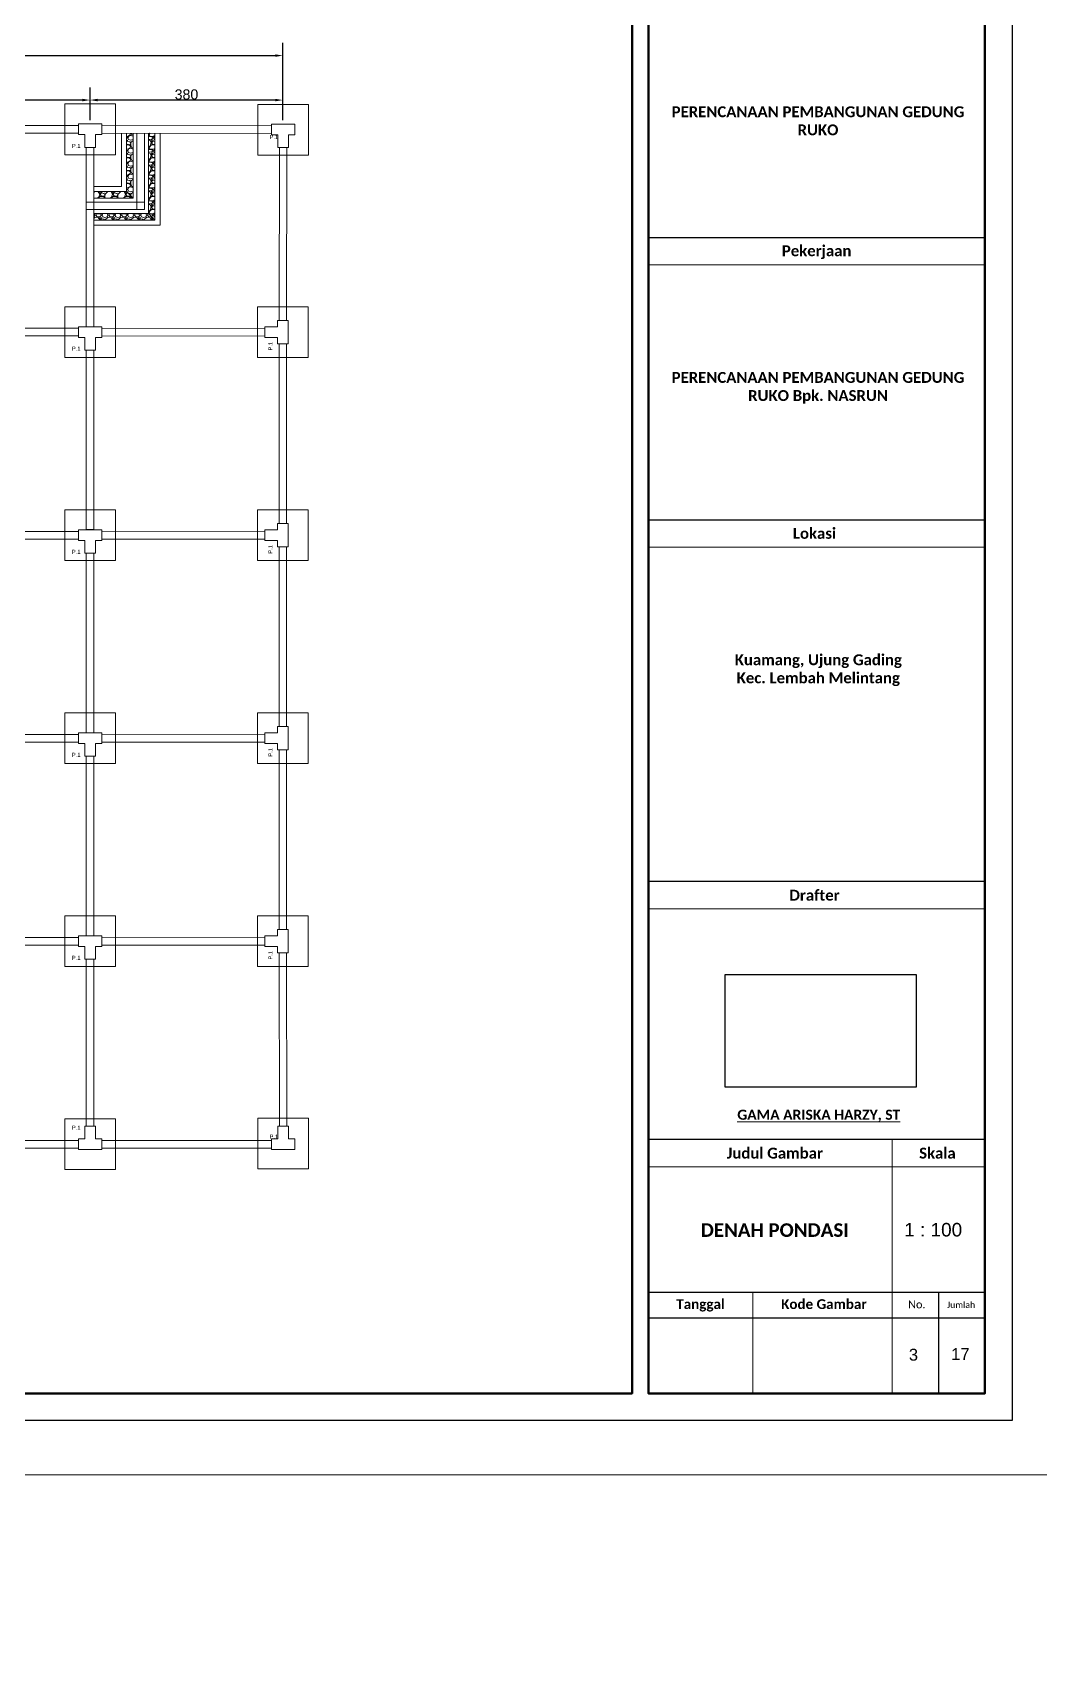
# Model space of a CAD drawing. Header units: centimetres. Extents: x -377343 to 693706, y 194584 to 813780.
# Drawn here: x 157664 to 159648, y 497226 to 500460 of the extents above; entities that cross this region are included whole.
import ezdxf

# ---------------------------------------------------------------- set-up
doc = ezdxf.new("R2010")
doc.units = ezdxf.units.CM
doc.header["$PDMODE"] = 3
for name, color, linetype, lineweight in [('a. line t', 7, 'Continuous', 50), ('Kertas', 252, 'Continuous', 20), ('Legenda', 252, 'Continuous', 20), ('pondasi', 203, 'Continuous', 18)]:
    doc.layers.add(name, color=color, linetype=linetype, lineweight=lineweight)
doc.layers.add('PIPA', color=11, linetype='Continuous')
doc.styles.get("Standard").update_dxf_attribs({"font": 'arial.ttf'})
doc.dimstyles.new('ISO-25', dxfattribs={"dimtxt": 2.5, "dimasz": 2.5, "dimexe": 1.25, "dimexo": 0.625, "dimtad": 1, "dimtxsty": 'Standard', "dimcen": 2.5, "dimadec": 0, "dimazin": 0, "dimtfac": 1, "dimtmove": 0, "dimatfit": 3, "dimfxl": 1, "dimarcsym": 0})
picture_1 = doc.add_image_def('image1.jpg', size_in_pixel=(603, 1024))

# ---------------------------------------------------------------- blocks, each defined once
blk = doc.blocks.new('*D19')
at = {"layer": 'Defpoints', "color": 0, "ltscale": 0.5, "transparency": 16777216}
for p in [(157397.4, 500328), (157397.4, 500287.8), (157777.4, 500287.8)]:
    blk.add_point(p, dxfattribs=at)
at = {"layer": 'pondasi', "color": 0, "lineweight": -2, "ltscale": 0.5, "transparency": 16777216}
for p, q in [((157397.4, 500288.5), (157397.4, 500353)), ((157777.4, 500288.5), (157777.4, 500353)), ((157762.4, 500328), (157412.4, 500328))]:
    blk.add_line(p, q, dxfattribs=at)
at = {"layer": 'pondasi', "color": 0, "ltscale": 0.5, "transparency": 16777216}
for points in [[(157412.4, 500330.5), (157412.4, 500325.5), (157397.4, 500328)], [(157762.4, 500330.5), (157762.4, 500325.5), (157777.4, 500328)]]:
    blk.add_solid(points, dxfattribs=at)
at = {"layer": 'pondasi', "color": 0, "lineweight": 5, "ltscale": 0.5, "transparency": 16777216, "insert": (157587.4, 500338.9), "char_height": 20, "attachment_point": 5}
blk.add_mtext('380', dxfattribs=at)
blk = doc.blocks.new('*D16')
at = {"layer": 'Defpoints', "color": 0, "ltscale": 0.5, "transparency": 16777216}
for p in [(157777.4, 500328), (157777.4, 500287.8), (158157.4, 500287.8)]:
    blk.add_point(p, dxfattribs=at)
at = {"layer": 'pondasi', "color": 0, "lineweight": -2, "ltscale": 0.5, "transparency": 16777216}
for p, q in [((157777.4, 500288.5), (157777.4, 500353)), ((158157.4, 500288.5), (158157.4, 500353)), ((158142.4, 500328), (157792.4, 500328))]:
    blk.add_line(p, q, dxfattribs=at)
at = {"layer": 'pondasi', "color": 0, "ltscale": 0.5, "transparency": 16777216}
for points in [[(157792.4, 500330.5), (157792.4, 500325.5), (157777.4, 500328)], [(158142.4, 500330.5), (158142.4, 500325.5), (158157.4, 500328)]]:
    blk.add_solid(points, dxfattribs=at)
at = {"layer": 'pondasi', "color": 0, "lineweight": 5, "ltscale": 0.5, "transparency": 16777216, "insert": (157967.4, 500338.9), "char_height": 20, "attachment_point": 5}
blk.add_mtext('380', dxfattribs=at)
blk = doc.blocks.new('*D13')
at = {"layer": 'Defpoints', "color": 0, "ltscale": 0.5, "transparency": 16777216}
for p in [(158157.4, 500415.7), (156257.4, 500287.8), (158157.4, 500287.8)]:
    blk.add_point(p, dxfattribs=at)
at = {"layer": 'pondasi', "color": 0, "lineweight": -2, "ltscale": 0.5, "transparency": 16777216}
for p, q in [((156257.4, 500288.5), (156257.4, 500440.7)), ((158157.4, 500288.5), (158157.4, 500440.7)), ((156272.4, 500415.7), (158142.4, 500415.7))]:
    blk.add_line(p, q, dxfattribs=at)
at = {"layer": 'pondasi', "color": 0, "ltscale": 0.5, "transparency": 16777216}
for points in [[(156272.4, 500418.2), (156272.4, 500413.2), (156257.4, 500415.7)], [(158142.4, 500418.2), (158142.4, 500413.2), (158157.4, 500415.7)]]:
    blk.add_solid(points, dxfattribs=at)
at = {"layer": 'pondasi', "color": 0, "lineweight": 5, "ltscale": 0.5, "transparency": 16777216, "insert": (157207.4, 500426.5), "char_height": 20, "attachment_point": 5}
blk.add_mtext('1900', dxfattribs=at)

msp = doc.modelspace()

# ---------------------------------------------------------------- hatches: boundary and pattern name
at = {"layer": 'pondasi', "lineweight": 5, "ltscale": 0.5}
h = msp.add_hatch(dxfattribs=at)
h.set_pattern_fill('GRAVEL', color=256)
h.set_pattern_definition([(228.0127875, (1538.6971, 25.8306), (-203.200000016, -228.599999986), [3.4172144, -338.3048364]), (184.969741, (1536.4111, 23.2906), (304.7999998794, 25.400001447), [5.8640472, -580.5404889]), (132.5104471, (1530.5691, 22.7826), (254.0000001073, -279.3999999025), [4.1348152, -409.347228]), (267.273689, (1520.6631, 16.4326), (25.4000000532, 507.9999999973), [5.3400452, -528.6643743]), (292.83365418, (1520.4091, 11.0986), (-127.0000000106, 304.7999999956), [5.236337, -518.3980775]), (357.273689, (1522.4411, 6.2726), (-507.9999999973, 25.4000000532), [5.3400452, -528.6643743]), (37.69424047, (1527.7751, 6.0186), (-330.1999999854, -254.000000019), [7.0619366, -699.1311531]), (72.25532837, (1533.3631, 10.3366), (177.8000000478, 558.7999999848), [6.6671952, -660.052566]), (121.42956562, (1535.3951, 16.6866), (-203.2000000288, 330.1999999823), [5.35813, -530.455457]), (175.2363583, (1532.6011, 21.2586), (279.399999996, -25.400000044), [6.1171328, -299.7393695]), (222.3974378, (1526.5051, 21.7666), (-304.7999999902, -279.4000000106), [7.9107792, -783.1677251]), (138.81407483, (1545.8091, 16.1786), (-177.799999989, 152.400000012), [2.7000454, -267.3056582]), (171.4692344, (1543.7771, 17.9566), (330.200000009, -50.7999999424), [5.1368198, -508.54639]), (225, (1538.697, 18.719), (-4e-15, -25.4), [3.5920934, -32.3289311]), (203.1985905, (1536.919, 21.7666), (127.000000003, 50.799999991), [1.9344132, -191.5062237]), (291.8014095, (1535.141, 21.0046), (-25.400000005, 76.2), [2.7356562, -134.0475299]), (30.9637565, (1536.157, 18.4646), (76.200000002, 50.799999997), [4.4431966, -143.6629815]), (161.5650512, (1539.967, 20.751), (50.8, -25.4), [3.2128714, -77.1089812]), (16.38954033, (1520.4091, 21.0046), (254, 76.2), [4.50088, -445.5882667]), (70.34617594, (1524.7271, 22.2746), (-101.6000000093, -279.3999999967), [3.7759894, -373.8221568]), (293.1985905, (1539.967, 25.8306), (-50.799999991, 127.000000004), [3.868801, -189.5718359]), (343.61045967, (1541.4911, 22.2746), (-254.0000000053, 76.1999999822), [4.50088, -445.5882667]), (339.4439548, (1520.409, 5.2566), (-127, 50.8), [4.340352, -212.6773431]), (294.7751406, (1524.4731, 3.7326), (-127.000000151, 279.399999931), [3.6367212, -360.0359338]), (66.8014095, (1540.221, 0.4306), (50.799999992, 127.000000003), [3.868801, -189.5718359]), (17.35402464, (1541.7451, 3.9866), (-330.1999999934, -101.6000000213), [4.2578274, -421.5237598]), (69.4439548, (1527.775, 0.4306), (-50.800000001, -127), [2.170176, -214.8475191]), (101.3099325, (1538.697, 0.4306), (-25.4, 101.6), [1.295146, -128.2199496]), (165.9637565, (1538.443, 1.7006), (76.2, -25.4), [5.236337, -99.4905459]), (186.00900596, (1533.3631, 2.9706), (253.9999999987, 25.4000000133), [4.85267, -480.4136486]), (303.6900675, (1536.157, 16.1786), (-25.4, 50.8), [3.6632388, -87.9177636]), (353.1572266, (1538.1891, 13.1306), (431.8000000027, -50.7999999774), [6.3955676, -633.1600907]), (60.9453959, (1544.539, 12.3686), (-101.600000003, -177.799999998), [2.6150824, -258.8939232]), (90, (1545.81, 14.655), (-25.4, 25.4), [1.524, -23.876]), (120.25643716, (1532.8551, 3.7326), (101.5999999876, -177.800000007), [3.5286696, -349.3394077]), (48.0127875, (1531.0771, 6.7806), (203.200000017, 228.599999985), [6.8344288, -334.887622]), (0, (1535.65, 11.86), (25.4, 25.4), [6.604, -18.796]), (325.3048465, (1542.2531, 11.8606), (254.000000096, -177.7999998625), [4.0160956, -397.5931672]), (254.0546041, (1545.555, 9.5746), (-25.399999998, -101.6), [3.6982908, -181.2165004]), (207.64597536, (1544.5391, 6.0186), (-482.6000000177, -253.9999999663), [6.021451, -596.1246442]), (175.42607874, (1539.2051, 3.2246), (-330.2, 25.4), [6.3702946, -630.6584646])])
h.paths.add_polyline_path([(157849.344, 500147.524), (157784.902, 500147.524), (157784.924, 500134.524), (157862.344, 500134.524)])
h.paths.add_polyline_path([(157892.344, 500104.537), (157784.978, 500104.348), (157785, 500091.348), (157905.344, 500091.56)])
h.paths.add_polyline_path([(157905.344, 500262.705), (157892.344, 500262.722), (157892.344, 500104.537), (157905.344, 500091.56)])
h.paths.add_polyline_path([(157862.344, 500262.762), (157849.344, 500262.78), (157849.344, 500147.524), (157862.344, 500134.524)])

# ---------------------------------------------------------------- linework, layer by layer
at = {"layer": 'Kertas'}
msp.add_lwpolyline([(155261.218, 500796.755), (159701.972, 500796.755), (159701.972, 497618.673), (155261.218, 497618.673)], close=True, dxfattribs=at)
at = {"layer": 'Legenda', "color": 1, "lineweight": 30}
for p, q in [((159541.463, 500056.763), (158878.025, 500056.763)), ((159542.043, 499500.154), (158878.605, 499500.154)), ((159542.043, 498787.952), (158878.605, 498787.952)), ((159541.463, 498279.459), (158878.025, 498279.459)), ((159541.463, 497978.319), (158878.025, 497978.319)), ((159450.114, 497978.319), (159450.114, 497779.182)), ((159541.463, 497927.76), (158878.025, 497927.76))]:
    msp.add_line(p, q, dxfattribs=at)
at = {"layer": 'Legenda', "color": 1, "lineweight": 20}
for p, q in [((159541.463, 500003.26), (158878.025, 500003.26)), ((159542.043, 499446.651), (158878.605, 499446.651)), ((159542.043, 498734.449), (158878.605, 498734.449)), ((159358.765, 498279.459), (159358.765, 497779.182)), ((158878.025, 498225.956), (159541.463, 498225.956)), ((159083.737, 497978.319), (159083.737, 497779.182))]:
    msp.add_line(p, q, dxfattribs=at)
at = {"layer": 'Legenda', "color": 5, "lineweight": 30}
msp.add_lwpolyline([(155421.727, 500636.246), (159594.966, 500636.246), (159594.966, 497725.679), (155421.727, 497725.679)], close=True, dxfattribs=at)
at = {"layer": 'Legenda', "color": 1, "lineweight": 50}
for points in [[(155475.23, 500582.743), (158845.923, 500582.743), (158845.923, 497779.182), (155475.23, 497779.182)], [(158878.025, 500582.743), (159541.463, 500582.743), (159541.463, 497779.182), (158878.025, 497779.182)]]:
    msp.add_lwpolyline(points, close=True, dxfattribs=at)
at = {"layer": 'PIPA', "lineweight": 35, "extrusion": (0, 0.816497, 0.57735), "elevation": 193451.324}
msp.add_lwpolyline([(-421704.212, -325591.681), (-159560.265, -63447.734), (377343.333, -600351.331), (-158232.47, -1135927.133), (-693706.405, -600453.199), (-454216.825, -360963.619)], dxfattribs=at)
at = {"layer": 'pondasi', "lineweight": 5, "ltscale": 0.5}
for p, q in [((157849.344, 500147.524), (157862.344, 500134.524)), ((157892.344, 500104.537), (157905.344, 500091.56))]:
    msp.add_line(p, q, dxfattribs=at)
for points in [[(157727.438, 500220.345), (157827.438, 500220.345), (157827.438, 500320.345), (157727.438, 500320.345)], [(158207.94, 500219.093), (158107.94, 500219.093), (158107.94, 500319.093), (158207.94, 500319.093)], [(157420.438, 500277.845), (157420.438, 500262.845), (157754.438, 500262.845), (157754.438, 500277.845)], [(157766.938, 500259.845), (157766.938, 500234.845), (157787.938, 500234.845), (157787.938, 500259.845), (157800.438, 500259.845), (157800.438, 500280.845), (157754.438, 500280.845), (157754.438, 500259.845)], [(157800.438, 500277.845), (157800.438, 500262.845), (158135.036, 500262.415), (158135.036, 500277.415)], [(158147.536, 500259.415), (158147.536, 500234.415), (158168.536, 500234.415), (158168.536, 500259.415), (158181.036, 500259.415), (158181.036, 500280.415), (158135.036, 500280.415), (158135.036, 500259.415)], [(157769.938, 499881.276), (157784.938, 499881.276), (157784.938, 500234.845), (157769.938, 500234.845)], [(158164.938, 499893.776), (158149.938, 499893.776), (158150.536, 500234.415), (158165.536, 500234.415)], [(157769.938, 500112.024), (157784.938, 500112.024), (157784.938, 500127.024), (157769.938, 500127.024)], [(157869.844, 500112.024), (157784.938, 500112.024), (157784.938, 500127.024), (157869.844, 500127.024)], [(157869.844, 500112.024), (157884.844, 500112.024), (157884.844, 500127.024), (157869.844, 500127.024)], [(157727.438, 499820.776), (157827.438, 499820.776), (157827.438, 499920.776), (157727.438, 499920.776)], [(158107.438, 499820.776), (158107.438, 499920.776), (158207.438, 499920.776), (158207.438, 499820.776)], [(157766.938, 499860.276), (157766.938, 499835.276), (157787.938, 499835.276), (157787.938, 499860.276), (157800.438, 499860.276), (157800.438, 499881.276), (157754.438, 499881.276), (157754.438, 499860.276)], [(158146.938, 499860.276), (158121.938, 499860.276), (158121.938, 499881.276), (158146.938, 499881.276), (158146.938, 499893.776), (158167.938, 499893.776), (158167.938, 499847.776), (158146.938, 499847.776)], [(157420.438, 499878.276), (157420.438, 499863.276), (157754.438, 499863.276), (157754.438, 499878.276)], [(157800.438, 499878.276), (157800.438, 499863.276), (158121.938, 499862.845), (158121.938, 499877.845)], [(157769.938, 499481.707), (157784.938, 499481.707), (157784.938, 499835.276), (157769.938, 499835.276)], [(158164.938, 499493.345), (158149.938, 499493.345), (158149.938, 499847.776), (158164.938, 499847.776)], [(157727.438, 499420.345), (157827.438, 499420.345), (157827.438, 499520.345), (157727.438, 499520.345)], [(158107.438, 499420.345), (158107.438, 499520.345), (158207.438, 499520.345), (158207.438, 499420.345)], [(158146.938, 499459.845), (158121.938, 499459.845), (158121.938, 499480.845), (158146.938, 499480.845), (158146.938, 499493.345), (158167.938, 499493.345), (158167.938, 499447.345), (158146.938, 499447.345)], [(157420.438, 499477.845), (157420.438, 499462.845), (157754.438, 499462.845), (157754.438, 499477.845)], [(157766.938, 499459.845), (157766.938, 499434.845), (157787.938, 499434.845), (157787.938, 499459.845), (157800.438, 499459.845), (157800.438, 499480.845), (157754.438, 499480.845), (157754.438, 499459.845)], [(157800.438, 499477.845), (157800.438, 499462.845), (158121.938, 499462.415), (158121.938, 499477.415)], [(157769.938, 499081.276), (157784.938, 499081.276), (157784.938, 499434.845), (157769.938, 499434.845)], [(158164.938, 499093.345), (158149.938, 499093.345), (158149.938, 499447.345), (158164.938, 499447.345)], [(157727.438, 499020.345), (157827.438, 499020.345), (157827.438, 499120.345), (157727.438, 499120.345)], [(158107.438, 499020.345), (158107.438, 499120.345), (158207.438, 499120.345), (158207.438, 499020.345)], [(157420.438, 499077.845), (157420.438, 499062.845), (157754.438, 499062.845), (157754.438, 499077.845)], [(157766.938, 499059.845), (157766.938, 499034.845), (157787.938, 499034.845), (157787.938, 499059.845), (157800.438, 499059.845), (157800.438, 499080.845), (157754.438, 499080.845), (157754.438, 499059.845)], [(157800.438, 499077.845), (157800.438, 499062.845), (158121.938, 499062.415), (158121.938, 499077.415)], [(158146.938, 499059.845), (158121.938, 499059.845), (158121.938, 499080.845), (158146.938, 499080.845), (158146.938, 499093.345), (158167.938, 499093.345), (158167.938, 499047.345), (158146.938, 499047.345)], [(158164.938, 498693.345), (158149.938, 498693.345), (158149.938, 499047.345), (158164.938, 499047.345)], [(157769.938, 498681.276), (157784.938, 498681.276), (157784.938, 499034.845), (157769.938, 499034.845)], [(157727.438, 498620.345), (157827.438, 498620.345), (157827.438, 498720.345), (157727.438, 498720.345)], [(158107.438, 498620.345), (158107.438, 498720.345), (158207.438, 498720.345), (158207.438, 498620.345)], [(158146.938, 498659.845), (158121.938, 498659.845), (158121.938, 498680.845), (158146.938, 498680.845), (158146.938, 498693.345), (158167.938, 498693.345), (158167.938, 498647.345), (158146.938, 498647.345)], [(157420.438, 498677.845), (157420.438, 498662.845), (157754.438, 498662.845), (157754.438, 498677.845)], [(157766.938, 498659.845), (157766.938, 498634.845), (157787.938, 498634.845), (157787.938, 498659.845), (157800.438, 498659.845), (157800.438, 498680.845), (157754.438, 498680.845), (157754.438, 498659.845)], [(157800.438, 498677.845), (157800.438, 498662.845), (158121.938, 498662.415), (158121.938, 498677.415)], [(157769.938, 498305.845), (157784.938, 498305.845), (157784.938, 498634.845), (157769.938, 498634.845)], [(158165.536, 498306.276), (158150.536, 498306.276), (158149.938, 498647.345), (158164.938, 498647.345)], [(157727.438, 498320.345), (157827.438, 498320.345), (157827.438, 498220.345), (157727.438, 498220.345)], [(157766.938, 498280.845), (157766.938, 498305.845), (157787.938, 498305.845), (157787.938, 498280.845), (157800.438, 498280.845), (157800.438, 498259.845), (157754.438, 498259.845), (157754.438, 498280.845)], [(158207.94, 498321.597), (158107.94, 498321.597), (158107.94, 498221.597), (158207.94, 498221.597)], [(158147.536, 498281.276), (158147.536, 498306.276), (158168.536, 498306.276), (158168.536, 498281.276), (158181.036, 498281.276), (158181.036, 498260.276), (158135.036, 498260.276), (158135.036, 498281.276)], [(157420.438, 498262.845), (157754.438, 498262.845), (157754.438, 498277.845), (157420.438, 498277.845)], [(157800.438, 498262.845), (158135.036, 498262.845), (158135.036, 498277.845), (157800.438, 498277.845)]]:
    msp.add_lwpolyline(points, close=True, dxfattribs=at)
for points in [[(157784.938, 500157.524), (157839.344, 500157.524), (157839.344, 500262.793)], [(157784.938, 500147.524), (157849.344, 500147.524), (157849.344, 500262.78)], [(157784.938, 500134.524), (157862.344, 500134.524), (157862.344, 500262.762)], [(157784.938, 500127.024), (157869.844, 500127.024), (157869.844, 500262.752)], [(157884.844, 500262.732), (157884.844, 500112.024), (157784.964, 500111.848)], [(157892.344, 500262.722), (157892.344, 500104.537), (157784.978, 500104.348)], [(157905.344, 500262.705), (157905.344, 500091.56), (157785, 500091.348)], [(157915.344, 500262.692), (157915.344, 500081.577), (157785.018, 500081.348)], [(157884.844, 500262.732), (157884.844, 500127.024), (157869.844, 500127.024), (157869.844, 500262.752)]]:
    msp.add_lwpolyline(points, dxfattribs=at)

# ---------------------------------------------------------------- texts
at = {"layer": 'a. line t', "color": 2}
for s, height, p in [('1 : 100', 26.7515, (159382.358, 498088.547)), ('3', 23.408, (159391.505, 497843.922)), ('17', 23.4076, (159474.985, 497845.229))]:
    msp.add_text(s, height=height, dxfattribs=at).set_placement(p)
at = {"layer": 'a. line t', "color": 2, "lineweight": 20, "attachment_point": 5}
for s, insert, char_height, width in [('{\\fCandara|b1|i0|c0|p34;PERENCANAAN PEMBANGUNAN GEDUNG RUKO}', (159212.464, 500287.002), 21.40123, 580.11409), ('{\\fCandara|b1|i0|c0|p34;Pekerjaan}', (159209.744, 500028.2), 21.40123, 663.43798), ('{\\fCandara|b1|i0|c0|p34;PERENCANAAN PEMBANGUNAN GEDUNG RUKO Bpk. NASRUN}', (159212.464, 499761.023), 21.40123, 580.11409), ('{\\fCandara|b1|i0|c0|p34;Lokasi}', (159205.488, 499473.989), 21.40123, 663.43798), ('{\\fCandara|b1|i0|c0|p34;Kuamang, Ujung Gading\\PKec. Lembah Melintang}', (159213.044, 499204.413), 21.40123, 580.11409), ('{\\fCandara|b1|i0|c0|p34;Drafter}', (159205.488, 498760.998), 21.40123, 663.43798), ('{\\fCandara|b1|i0|c0|p34;\\LGAMA ARISKA HARZY, ST}', (159214.002, 498326.434), 19.87016, 745.3439), ('{\\fCandara|b1|i0|c0|p34;Judul Gambar}', (159127.37, 498252.707), 21.40123, 438.72511), ('{\\fCandara|b1|i0|c0|p34;Skala}', (159447.846, 498252.707), 21.40123, 224.71286)]:
    msp.add_mtext(s, dxfattribs=dict(at, insert=insert, char_height=char_height, width=width))
at = {"layer": 'a. line t', "color": 2, "lineweight": 15, "insert": (159127.17, 498101.048), "char_height": 26.75153, "width": 600.9243, "attachment_point": 5}
msp.add_mtext('{\\fCandara|b1|i0|c0|p34;DENAH PONDASI}', dxfattribs=at)
at = {"layer": 'a. line t', "color": 2, "attachment_point": 1}
for s, insert, char_height, width in [('{\\fCandara|b1|i0|c0|p34;Tanggal}', (158933.023, 497964.948), 19.2611, 336.99008), ('{\\fCandara|b1|i0|c0|p34;Kode Gambar}', (159139.75, 497964.948), 19.2611, 336.99008), ('{\\fCandara|b0|i0|c0|p34;No.}', (159390.139, 497962.45), 15.40888, 32.72331), ('{\\fCandara|b0|i0|c0|p34;Jumlah}', (159466.938, 497960.076), 12.32711, 58.56496)]:
    msp.add_mtext(s, dxfattribs=dict(at, insert=insert, char_height=char_height, width=width))
at = {"layer": 'pondasi', "lineweight": 5, "ltscale": 0.5, "char_height": 8}
for insert, attachment_point in [((157741.678, 500241.722, -1289.398), 1), ((158148.154, 500259.283), 3), ((157741.678, 499842.152, -1289.398), 1), ((157741.678, 499441.722, -1289.398), 1), ((157741.678, 499041.722, -1289.398), 1), ((157741.678, 498641.722, -1289.398), 1), ((157741.678, 498298.969, -1289.398), 7), ((158148.154, 498281.407), 9)]:
    msp.add_mtext_dynamic_manual_height_columns('P.1', width=41.07183, gutter_width=2.5, heights=[0], dxfattribs=dict(at, insert=insert, attachment_point=attachment_point))
at = {"layer": 'pondasi', "lineweight": 5, "ltscale": 0.5, "char_height": 8, "attachment_point": 7, "rotation": 90}
for insert in [(158136.913, 499834.586, -1289.398), (158136.913, 499434.155, -1289.398), (158136.913, 499034.155, -1289.398), (158136.913, 498634.155, -1289.398)]:
    msp.add_mtext_dynamic_manual_height_columns('P.1', width=41.07183, gutter_width=2.5, heights=[0], dxfattribs=dict(at, insert=insert))

# ---------------------------------------------------------------- dimensions: what is measured, and where the dimension line sits
at = {"layer": 'pondasi', "lineweight": 5, "ltscale": 0.5}
for base, p1, p2, picture, middle in [((158157.438, 500415.705), (156257.438, 500287.845), (158157.438, 500287.845), '*D13', (157207.438, 500426.542)), ((157397.438, 500328.023), (157777.438, 500287.845), (157397.438, 500287.845), '*D19', (157587.438, 500338.866)), ((157777.438, 500328.023), (158157.438, 500287.845), (157777.438, 500287.845), '*D16', (157967.438, 500338.866))]:
    dim = msp.add_linear_dim(base=base, p1=p1, p2=p2, dimstyle='ISO-25', override={"dimtxt": 20, "dimasz": 15, "dimexe": 25}, dxfattribs=at)
    dim.commit()
    dim.dimension.update_dxf_attribs({"geometry": picture, "text_midpoint": middle})

# ---------------------------------------------------------------- pictures from other files: only their frames are drawn
image = msp.add_image(picture_1, insert=(159406.139, 498383.065), size_in_units=(221.887, 376.804), rotation=90)
image.dxf.flags = 15

doc.saveas('drawing.dxf')
